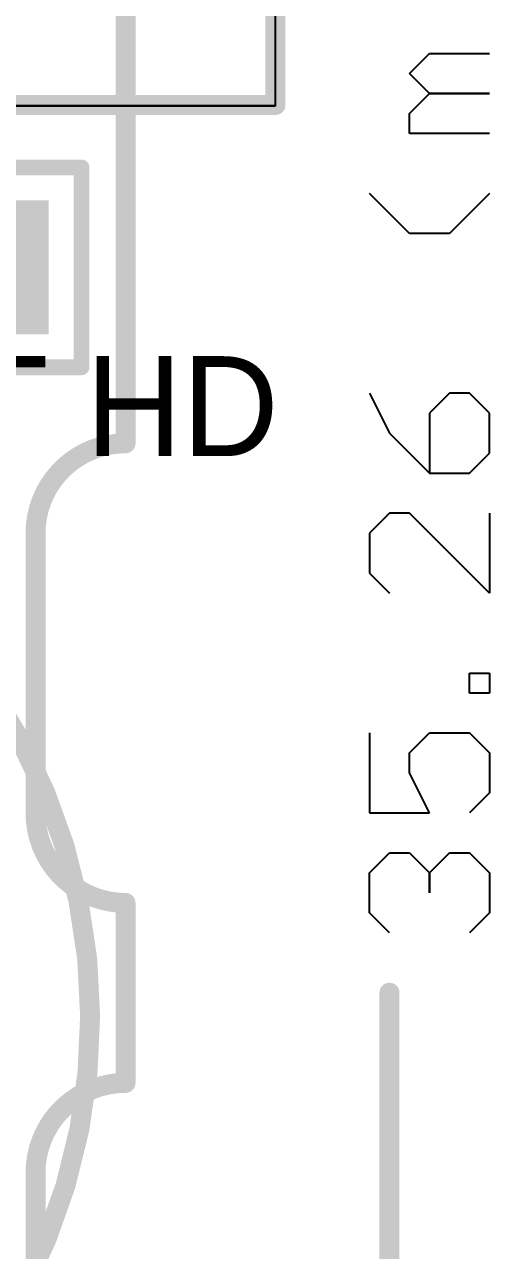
# Model space of a CAD drawing. Header units: millimetres. Extents: x 1.22 to 4.12, y 1.17 to 3.21.
# Drawn here: x 2.619 to 2.852, y 1.608 to 2.222 of the extents above; entities that cross this region are included whole.
import ezdxf

# ---------------------------------------------------------------- set-up
doc = ezdxf.new("R2010")
doc.units = ezdxf.units.MM
doc.header["$MEASUREMENT"] = 0
for name, color, linetype in [('BottomLayer', 5, 'Continuous'), ('BottomOverlay', 54, 'Continuous'), ('BottomSolder', 6, 'Continuous'), ('KeepOutLayer', 6, 'Continuous'), ('Mechanical1', 6, 'Continuous'), ('Mechanical2', 216, 'Continuous'), ('MultiLayer', 9, 'Continuous'), ('PadHoleLayer', 156, 'Continuous'), ('TopLayer', 1, 'Continuous'), ('TopOverlay', 2, 'Continuous'), ('TopSolder', 216, 'Continuous')]:
    doc.layers.add(name, color=color, linetype=linetype)

# ---------------------------------------------------------------- blocks, each defined once
blk = doc.blocks.new('RN42_I_RM_B_18')
at = {"layer": 'BottomOverlay', "const_width": 0.01}
for points in [[(-0.26378, -0.26969), (-0.26378, -0.62795)], [(-0.26378, -0.62795), (0.26378, -0.62795)]]:
    blk.add_lwpolyline(points, dxfattribs=at)
at = {"layer": 'BottomOverlay', "const_width": 0.005}
blk.add_lwpolyline([(-0.26628, -0.62795, 1), (-0.26128, -0.62795, 1)], format="xyb", close=True, dxfattribs=at)
blk.add_lwpolyline([(-0.26628, -0.62795, 1), (-0.26128, -0.62795, 1)], format="xyb", close=True, dxfattribs=at)
at = {"layer": 'KeepOutLayer'}
for p, q in [((-0.26419, -0.41997), (-0.26419, -0.62795)), ((-0.26394, -0.41956), (-0.26394, -0.62795)), ((-0.26419, -0.62795), (0.26378, -0.62795)), ((-0.26394, -0.62795), (0.26378, -0.62795))]:
    blk.add_line(p, q, dxfattribs=at)
blk = doc.blocks.new('HDR1X2_35')
at = {"layer": 'BottomLayer', "const_width": 0.02953}
blk.add_lwpolyline([(0.08524, 0, 1), (0.11476, 0, 1)], format="xyb", close=True, dxfattribs=at)
at = {"layer": 'BottomLayer'}
blk.add_solid([(-0.02953, -0.02953), (0.02953, -0.02953), (-0.02953, 0.02953), (0.02953, 0.02953)], dxfattribs=at)
at = {"layer": 'BottomSolder', "const_width": 0.03353}
blk.add_lwpolyline([(0.08324, 0, 1), (0.11676, 0, 1)], format="xyb", close=True, dxfattribs=at)
at = {"layer": 'BottomSolder'}
blk.add_solid([(-0.03353, -0.03353), (0.03353, -0.03353), (-0.03353, 0.03353), (0.03353, 0.03353)], dxfattribs=at)
at = {"layer": 'MultiLayer', "const_width": 0.02953}
blk.add_lwpolyline([(0.08524, 0, 1), (0.11476, 0, 1)], format="xyb", close=True, dxfattribs=at)
at = {"layer": 'MultiLayer'}
blk.add_solid([(-0.02953, -0.02953), (0.02953, -0.02953), (-0.02953, 0.02953), (0.02953, 0.02953)], dxfattribs=at)
at = {"layer": 'PadHoleLayer', "const_width": 0.01772}
for points in [[(-0.00886, 0, 1), (0.00886, 0, 1)], [(0.09114, 0, 1), (0.10886, 0, 1)]]:
    blk.add_lwpolyline(points, format="xyb", close=True, dxfattribs=at)
at = {"layer": 'TopLayer', "const_width": 0.02953}
blk.add_lwpolyline([(0.08524, 0, 1), (0.11476, 0, 1)], format="xyb", close=True, dxfattribs=at)
at = {"layer": 'TopLayer'}
blk.add_solid([(-0.02953, -0.02953), (0.02953, -0.02953), (-0.02953, 0.02953), (0.02953, 0.02953)], dxfattribs=at)
at = {"layer": 'TopOverlay', "const_width": 0.00787}
for points in [[(0.15, 0.05), (-0.05, 0.05)], [(-0.05, 0.05), (-0.05, -0.05)], [(0.15, 0.05), (0.15, -0.05)], [(0.15, -0.05), (-0.05, -0.05)]]:
    blk.add_lwpolyline(points, dxfattribs=at)
at = {"layer": 'TopOverlay', "const_width": 0.00394}
for points in [[(-0.05197, 0.05, 1), (-0.04803, 0.05, 1)], [(-0.05197, 0.05, 1), (-0.04803, 0.05, 1)], [(0.14803, 0.05, 1), (0.15197, 0.05, 1)], [(0.14803, 0.05, 1), (0.15197, 0.05, 1)], [(-0.05197, -0.05, 1), (-0.04803, -0.05, 1)], [(-0.05197, -0.05, 1), (-0.04803, -0.05, 1)], [(0.14803, -0.05, 1), (0.15197, -0.05, 1)], [(0.14803, -0.05, 1), (0.15197, -0.05, 1)]]:
    blk.add_lwpolyline(points, format="xyb", close=True, dxfattribs=at)
at = {"layer": 'TopSolder', "const_width": 0.03353}
blk.add_lwpolyline([(0.08324, 0, 1), (0.11676, 0, 1)], format="xyb", close=True, dxfattribs=at)
at = {"layer": 'TopSolder'}
blk.add_solid([(-0.03353, -0.03353), (0.03353, -0.03353), (-0.03353, 0.03353), (0.03353, 0.03353)], dxfattribs=at)
blk = doc.blocks.new('CR1220_2_B_36')
at = {"layer": 'BottomOverlay', "const_width": 0.01}
blk.add_lwpolyline([(0.28765, -0.05733, -0.817816), (-0.2873, -0.05908)], format="xyb", dxfattribs=at)

msp = doc.modelspace()

# ---------------------------------------------------------------- linework, layer by layer
at = {"layer": 'Mechanical1'}
for p, q in [((2.812, 2.19695), (2.822, 2.20695)), ((2.822, 2.20695), (2.85199, 2.20695)), ((2.822, 2.18695), (2.812, 2.19695)), ((2.812, 2.17695), (2.822, 2.18695)), ((2.822, 2.18695), (2.85199, 2.18695)), ((2.85199, 2.18695), (2.822, 2.18695)), ((2.812, 2.16696), (2.812, 2.17695)), ((2.85199, 2.16696), (2.812, 2.16696)), ((2.812, 2.11697), (2.79201, 2.13697)), ((2.85199, 2.13697), (2.832, 2.11697)), ((2.832, 2.11697), (2.812, 2.11697)), ((2.79201, 2.037), (2.80201, 2.01701)), ((2.832, 2.037), (2.822, 2.027)), ((2.84199, 2.037), (2.832, 2.037)), ((2.85199, 2.027), (2.84199, 2.037)), ((2.822, 2.027), (2.822, 1.99701)), ((2.85199, 2.00701), (2.85199, 2.027)), ((2.80201, 2.01701), (2.822, 1.99701)), ((2.84199, 1.99701), (2.85199, 2.00701)), ((2.822, 1.99701), (2.84199, 1.99701)), ((2.80201, 1.97702), (2.79201, 1.96702)), ((2.812, 1.97702), (2.80201, 1.97702)), ((2.85199, 1.93703), (2.812, 1.97702)), ((2.85199, 1.97702), (2.85199, 1.93703)), ((2.79201, 1.96702), (2.79201, 1.94703)), ((2.79201, 1.94703), (2.80201, 1.93703)), ((2.84199, 1.88705), (2.84199, 1.89705)), ((2.84199, 1.89705), (2.85199, 1.89705)), ((2.85199, 1.89705), (2.85199, 1.88705)), ((2.85199, 1.88705), (2.84199, 1.88705)), ((2.79201, 1.86705), (2.79201, 1.82707)), ((2.812, 1.85706), (2.822, 1.86705)), ((2.822, 1.86705), (2.84199, 1.86705)), ((2.84199, 1.86705), (2.85199, 1.85706)), ((2.812, 1.84706), (2.812, 1.85706)), ((2.85199, 1.85706), (2.85199, 1.83706)), ((2.822, 1.82707), (2.812, 1.84706)), ((2.85199, 1.83706), (2.84199, 1.82707)), ((2.79201, 1.82707), (2.822, 1.82707)), ((2.79201, 1.79708), (2.80201, 1.80707)), ((2.80201, 1.80707), (2.812, 1.80707)), ((2.812, 1.80707), (2.822, 1.79708)), ((2.822, 1.79708), (2.832, 1.80707)), ((2.832, 1.80707), (2.84199, 1.80707)), ((2.84199, 1.80707), (2.85199, 1.79708)), ((2.79201, 1.77708), (2.79201, 1.79708)), ((2.822, 1.79708), (2.822, 1.78708)), ((2.822, 1.78708), (2.822, 1.79708)), ((2.85199, 1.79708), (2.85199, 1.77708)), ((2.80201, 1.76709), (2.79201, 1.77708)), ((2.85199, 1.77708), (2.84199, 1.76709))]:
    msp.add_line(p, q, dxfattribs=at)
at = {"layer": 'Mechanical1', "const_width": 0.01}
msp.add_lwpolyline([(2.802, 1.373), (2.802, 1.73709)], dxfattribs=at)
at = {"layer": 'Mechanical1', "const_width": 0.005}
msp.add_lwpolyline([(2.7995, 1.73709, 1), (2.8045, 1.73709, 1)], format="xyb", close=True, dxfattribs=at)
at = {"layer": 'Mechanical2', "const_width": 0.01}
for points in [[(2.67, 2.102), (2.67, 2.342)], [(2.67, 2.012), (2.67, 2.102)], [(2.625, 1.827), (2.625, 1.967)], [(2.67, 1.692), (2.67, 1.782)], [(2.625, 1.507), (2.625, 1.647)]]:
    msp.add_lwpolyline(points, dxfattribs=at)
at = {"layer": 'Mechanical2', "const_width": 0.005}
for points in [[(2.6675, 2.102, 1), (2.6725, 2.102, 1)], [(2.6675, 2.102, 1), (2.6725, 2.102, 1)], [(2.6675, 2.012, 1), (2.6725, 2.012, 1)], [(2.6675, 2.012, 1), (2.6725, 2.012, 1)], [(2.6225, 1.967, 1), (2.6275, 1.967, 1)], [(2.6225, 1.967, 1), (2.6275, 1.967, 1)], [(2.6225, 1.827, 1), (2.6275, 1.827, 1)], [(2.6225, 1.827, 1), (2.6275, 1.827, 1)], [(2.6675, 1.782, 1), (2.6725, 1.782, 1)], [(2.6675, 1.782, 1), (2.6725, 1.782, 1)], [(2.6675, 1.692, 1), (2.6725, 1.692, 1)], [(2.6675, 1.692, 1), (2.6725, 1.692, 1)], [(2.6225, 1.647, 1), (2.6275, 1.647, 1)], [(2.6225, 1.647, 1), (2.6275, 1.647, 1)]]:
    msp.add_lwpolyline(points, format="xyb", close=True, dxfattribs=at)
at = {"layer": 'Mechanical2', "const_width": 0.01}
for points in [[(2.625, 1.967, -0.414214), (2.67, 2.012)], [(2.67, 1.782, -0.414214), (2.625, 1.827)], [(2.625, 1.647, -0.414214), (2.67, 1.692)]]:
    msp.add_lwpolyline(points, format="xyb", dxfattribs=at)

# ---------------------------------------------------------------- block references
for name, p, rotation in [('RN42_I_RM_B_18', (2.117, 2.445), 90), ('HDR1X2_35', (2.598, 2.1), 180), ('CR1220_2_B_36', (2.359, 1.72473), 90)]:
    msp.add_blockref(name, p, dxfattribs=dict(rotation=rotation))

# ---------------------------------------------------------------- texts
at = {"layer": 'TopOverlay'}
msp.add_text('BOOT HD', height=0.05, rotation=360, dxfattribs=at).set_placement((2.442, 2.00559))

doc.saveas('drawing.dxf')
